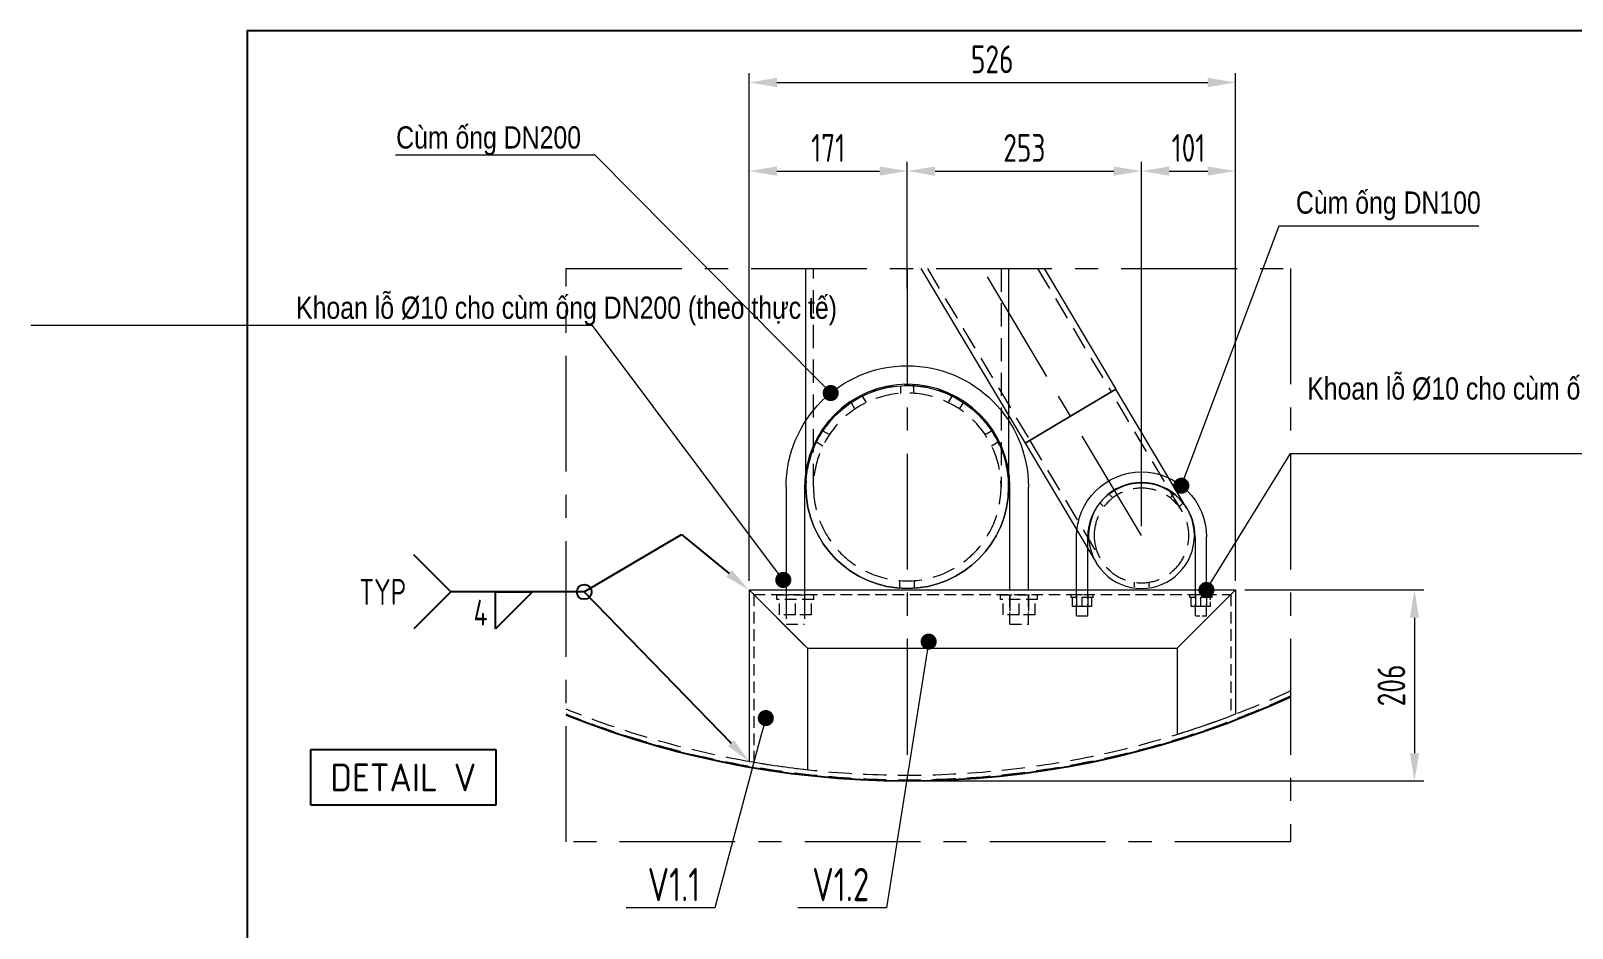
# Model space of a CAD drawing. Header units: millimetres. Extents: x -46397 to 283259, y -8690 to 23983.
# Drawn here: x 148241 to 149907, y 65 to 1034 of the extents above; entities that cross this region are included whole.
import ezdxf
from ezdxf import colors
from ezdxf.entities.mleader import LeaderData, LeaderLine
from ezdxf.math import Vec2, Vec3

# ---------------------------------------------------------------- set-up
doc = ezdxf.new("R2010")
doc.units = ezdxf.units.MM
for name, pattern in [('CENTER', [2, 1.25, -0.25, 0.25, -0.25]), ('HIDDEN', [0.375, 0.25, -0.125]), ('HIDDENX2', [0.75, 0.5, -0.25])]:
    doc.linetypes.add(name, pattern=pattern)
doc.layers.get('Defpoints').update_dxf_attribs({"lineweight": 0})
for name, color, linetype, lineweight in [('4.KICH THUOC', 3, 'Continuous', 9), ('AM_5', 3, 'Continuous', 25), ('CHUAN NET KHUAT', 4, 'HIDDEN', 0), ('Dtext', 255, 'Continuous', 20), ('DUONGCHINH', 7, 'Continuous', 25), ('DUONGTAM', 1, 'CENTER', 0), ('PHANTOM 2', 8, 'Continuous', 0)]:
    doc.layers.add(name, color=color, linetype=linetype, lineweight=lineweight)
doc.layers.add('flashshoot', color=7, linetype='Continuous')
doc.styles.add('Arial', font='arial.ttf')
doc.styles.add('Chu va so', font='arial.ttf')
doc.styles.add('GHI CHÚ 1', font='isocp_IV25.ttf', dxfattribs={"width": 0.8})
doc.styles.get("Standard").update_dxf_attribs({"font": 'isocp.shx', "width": 0.8})
doc.styles.add('TCVN', font='arial.ttf')
doc.dimstyles.new('1-30SCALE', dxfattribs={"dimtxt": 75, "dimasz": 75, "dimexe": 37.5, "dimexo": 30, "dimgap": 30, "dimtad": 1, "dimtoh": 1, "dimdec": 0, "dimdsep": 46, "dimtxsty": 'GHI CHÚ 1', "dimcen": 0.09, "dimclrd": 256, "dimclre": 256, "dimclrt": 2, "dimadec": 0, "dimazin": 0, "dimtfac": 1, "dimtdec": 0, "dimtofl": 0, "dimtmove": 0, "dimatfit": 3, "dimfxl": 1, "dimlwd": 0, "dimlwe": 0, "dimarcsym": 0})

# ---------------------------------------------------------------- blocks, each defined once
blk = doc.blocks.new('A$C0c5afe25')
at = {"color": 6, "linetype": 'Continuous', "lineweight": 0, "ltscale": 10, "extrusion": (0, 1, 0)}
for p, q in [((-130.9, -671.8), (-130.9, -783)), ((-110.9, -671.8), (-110.9, -783)), ((110.9, -783), (110.9, -671.8)), ((130.9, -783), (130.9, -671.8)), ((183, -783), (183, -725.8)), ((195, -783), (195, -725.8)), ((311.3, -783), (311.3, -725.8)), ((323.3, -783), (323.3, -725.8)), ((-110.9, -843), (-170.9, -783)), ((-170.9, -783), (354.6, -783)), ((-170.9, -783), (-107.9, -846)), ((-170.9, -783), (-170.9, -968.4)), ((354.6, -783), (291.6, -846)), ((354.6, -783), (294.6, -843)), ((354.6, -783), (354.6, -917.3)), ((-107.9, -846), (291.6, -846)), ((-107.9, -846), (-107.9, -977.4)), ((291.6, -846), (291.6, -939.2))]:
    blk.add_line(p, q, dxfattribs=at)
at = {"color": 4, "linetype": 'HIDDENX2', "lineweight": 0, "ltscale": 10, "extrusion": (0, 1, 0)}
for p, q in [((327.6, -801), (327.6, -791)), ((329.3, -791), (329.3, -788)), ((311.3, -811), (323.3, -811))]:
    blk.add_line(p, q, dxfattribs=at)
at = {"color": 6, "linetype": 'Continuous', "lineweight": 0, "ltscale": 10, "extrusion": (0, 0, -1)}
for centre, radius, start, end in [((0, -671.8), 130.9, 0, 180), ((-253.1, -725.8), 70.2, 0, 180), ((0, 1.7), 985, 248.8979, 252.7782), ((-0.1, 2.1), 985.5, 276.29, 279.9907)]:
    blk.add_arc(centre, radius, start, end, dxfattribs=at)
at = {"color": 6, "linetype": 'Continuous', "lineweight": 0, "ltscale": 10}
for centre, radius in [((0, -671.8), 110.9), ((253.1, -725.8), 58.1)]:
    blk.add_arc(centre, radius, 0, 180, dxfattribs=at)
at = {"layer": 'CHUAN NET KHUAT', "ltscale": 50, "extrusion": (0, 1, 0)}
for p, q in [((-165.9, -788), (349.6, -788)), ((-165.9, -788), (-165.9, -969.3)), ((-140.9, -788.3), (-100.9, -788.3)), ((-140.9, -793.3), (-140.9, -788.3)), ((-100.9, -793.3), (-140.9, -793.3)), ((-138.2, -810), (-138.2, -793.3)), ((-130.9, -783), (-130.9, -820)), ((-130.9, -788.3), (-130.9, -793.3)), ((-130.9, -793.3), (-130.9, -810)), ((-120.9, -810), (-120.9, -793.3)), ((-110.9, -783), (-110.9, -820)), ((-110.9, -788.3), (-110.9, -793.3)), ((-110.9, -793.3), (-110.9, -810)), ((-103.6, -810), (-103.6, -793.3)), ((-100.9, -793.3), (-100.9, -788.3)), ((100.9, -788.3), (140.9, -788.3)), ((100.9, -793.3), (100.9, -788.3)), ((140.9, -793.3), (100.9, -793.3)), ((103.6, -810), (103.6, -793.3)), ((110.9, -820), (110.9, -783)), ((110.9, -788.3), (110.9, -793.3)), ((110.9, -793.3), (110.9, -810)), ((120.9, -810), (120.9, -793.3)), ((130.9, -820), (130.9, -783)), ((130.9, -788.3), (130.9, -793.3)), ((130.9, -793.3), (130.9, -810)), ((138.2, -810), (138.2, -793.3)), ((140.9, -793.3), (140.9, -788.3)), ((177, -788), (201, -788)), ((177, -791), (177, -788)), ((201, -791), (177, -791)), ((178.6, -801), (178.6, -791)), ((183, -811), (183, -783)), ((183, -788), (183, -791)), ((183, -791), (183, -801)), ((189, -801), (189, -791)), ((195, -811), (195, -783)), ((195, -788), (195, -791)), ((195, -791), (195, -801)), ((199.3, -801), (199.3, -791)), ((201, -791), (201, -788)), ((305.3, -788), (329.3, -788)), ((305.3, -791), (305.3, -788)), ((329.3, -791), (305.3, -791)), ((306.9, -801), (306.9, -791)), ((311.3, -811), (311.3, -783)), ((311.3, -788), (311.3, -791)), ((311.3, -791), (311.3, -801)), ((317.3, -801), (317.3, -791)), ((323.3, -811), (323.3, -783)), ((323.3, -788), (323.3, -791)), ((323.3, -791), (323.3, -801)), ((349.6, -788), (349.6, -919.2)), ((-120.9, -810), (-138.2, -810)), ((-103.6, -810), (-120.9, -810)), ((120.9, -810), (103.6, -810)), ((138.2, -810), (120.9, -810)), ((189, -801), (178.6, -801)), ((183, -811), (195, -811)), ((199.3, -801), (189, -801)), ((317.3, -801), (306.9, -801)), ((327.6, -801), (317.3, -801)), ((-130.9, -820), (-110.9, -820)), ((110.9, -820), (130.9, -820))]:
    blk.add_line(p, q, dxfattribs=at)
blk = doc.blocks.new('_Dot')
at = {"color": 0, "linetype": 'ByBlock', "lineweight": -2}
blk.add_line((-0.5, 0), (-1, 0), dxfattribs=at)
at = {"color": 0, "linetype": 'ByBlock', "const_width": 0.5}
blk.add_lwpolyline([(-0.25, 0, 1), (0.25, 0, 1)], format="xyb", close=True, dxfattribs=at)
blk = doc.blocks.new('*D565')
at = {"layer": 'Defpoints', "color": 0, "transparency": 16777216}
for p in [(149188.4, 882.9), (149188.4, 746.2), (149017.5, 430.5)]:
    blk.add_point(p, dxfattribs=at)
at = {"layer": 'PHANTOM 2', "linetype": 'Continuous', "lineweight": 0, "transparency": 16777216}
for p, q in [((149017.5, 440.5), (149017.5, 892.9)), ((149047.5, 882.9), (149158.4, 882.9)), ((149188.4, 756.2), (149188.4, 892.9))]:
    blk.add_line(p, q, dxfattribs=at)
at = {"layer": 'PHANTOM 2', "transparency": 16777216}
for points in [[(149047.5, 887.9), (149047.5, 877.9), (149017.5, 882.9)], [(149158.4, 887.9), (149158.4, 877.9), (149188.4, 882.9)]]:
    blk.add_solid(points, dxfattribs=at)
at = {"layer": 'PHANTOM 2', "color": 2, "transparency": 16777216, "insert": (149102.9, 907.9), "char_height": 30, "attachment_point": 5, "style": 'GHI CHÚ 1'}
blk.add_mtext('171', dxfattribs=at)
blk = doc.blocks.new('*D566')
at = {"layer": 'Defpoints', "color": 0, "transparency": 16777216}
for p in [(149441.5, 882.9), (149188.4, 746.2), (149441.5, 489.3)]:
    blk.add_point(p, dxfattribs=at)
at = {"layer": 'PHANTOM 2', "linetype": 'Continuous', "lineweight": 0, "transparency": 16777216}
for p, q in [((149188.4, 756.2), (149188.4, 892.9)), ((149218.4, 882.9), (149411.5, 882.9)), ((149441.5, 499.3), (149441.5, 892.9))]:
    blk.add_line(p, q, dxfattribs=at)
at = {"layer": 'PHANTOM 2', "transparency": 16777216}
for points in [[(149218.4, 887.9), (149218.4, 877.9), (149188.4, 882.9)], [(149411.5, 887.9), (149411.5, 877.9), (149441.5, 882.9)]]:
    blk.add_solid(points, dxfattribs=at)
at = {"layer": 'PHANTOM 2', "color": 2, "transparency": 16777216, "insert": (149314.9, 907.9), "char_height": 30, "attachment_point": 5, "style": 'GHI CHÚ 1'}
blk.add_mtext('253', dxfattribs=at)
blk = doc.blocks.new('*D567')
at = {"layer": 'Defpoints', "color": 0, "transparency": 16777216}
for p in [(149543, 882.9), (149441.5, 489.3), (149543, 430.5)]:
    blk.add_point(p, dxfattribs=at)
at = {"layer": 'PHANTOM 2', "linetype": 'Continuous', "lineweight": 0, "transparency": 16777216}
for p, q in [((149441.5, 499.3), (149441.5, 892.9)), ((149471.5, 882.9), (149513, 882.9)), ((149543, 440.5), (149543, 892.9))]:
    blk.add_line(p, q, dxfattribs=at)
at = {"layer": 'PHANTOM 2', "transparency": 16777216}
for points in [[(149471.5, 887.9), (149471.5, 877.9), (149441.5, 882.9)], [(149513, 887.9), (149513, 877.9), (149543, 882.9)]]:
    blk.add_solid(points, dxfattribs=at)
at = {"layer": 'PHANTOM 2', "color": 2, "transparency": 16777216, "insert": (149492.3, 907.9), "char_height": 30, "attachment_point": 5, "style": 'GHI CHÚ 1'}
blk.add_mtext('101', dxfattribs=at)
blk = doc.blocks.new('*D568')
at = {"layer": 'Defpoints', "color": 0, "transparency": 16777216}
for p in [(149543, 430.5), (149188.4, 224.2), (149736.5, 224.2)]:
    blk.add_point(p, dxfattribs=at)
at = {"layer": 'PHANTOM 2', "linetype": 'Continuous', "lineweight": 0, "transparency": 16777216}
for p, q in [((149553, 430.5), (149746.5, 430.5)), ((149736.5, 400.5), (149736.5, 254.2)), ((149198.4, 224.2), (149746.5, 224.2))]:
    blk.add_line(p, q, dxfattribs=at)
at = {"layer": 'PHANTOM 2', "transparency": 16777216}
for points in [[(149731.5, 400.5), (149741.5, 400.5), (149736.5, 430.5)], [(149731.5, 254.2), (149741.5, 254.2), (149736.5, 224.2)]]:
    blk.add_solid(points, dxfattribs=at)
at = {"layer": 'PHANTOM 2', "color": 2, "transparency": 16777216, "insert": (149711.5, 327.4), "char_height": 30, "attachment_point": 5, "rotation": 90, "style": 'GHI CHÚ 1'}
blk.add_mtext('206', dxfattribs=at)
blk = doc.blocks.new('*D569')
at = {"layer": 'Defpoints', "color": 0, "transparency": 16777216}
for p in [(149543, 978.6), (149017.5, 430.5), (149543, 430.5)]:
    blk.add_point(p, dxfattribs=at)
at = {"layer": 'PHANTOM 2', "linetype": 'Continuous', "lineweight": 0, "transparency": 16777216}
for p, q in [((149017.5, 440.5), (149017.5, 988.6)), ((149543, 440.5), (149543, 988.6)), ((149047.5, 978.6), (149513, 978.6))]:
    blk.add_line(p, q, dxfattribs=at)
at = {"layer": 'PHANTOM 2', "transparency": 16777216}
for points in [[(149047.5, 983.6), (149047.5, 973.6), (149017.5, 978.6)], [(149513, 983.6), (149513, 973.6), (149543, 978.6)]]:
    blk.add_solid(points, dxfattribs=at)
at = {"layer": 'PHANTOM 2', "color": 2, "transparency": 16777216, "insert": (149280.2, 1003.6), "char_height": 30, "attachment_point": 5, "style": 'GHI CHÚ 1'}
blk.add_mtext('526', dxfattribs=at)
blk = doc.blocks.new('*S1154')
at = {"layer": 'AM_5'}
for p, q in [((136725.4, 428.4), (136830.4, 490.3)), ((136830.4, 490.3), (136881.9, 448.2)), ((136581.4, 428.4), (136541.4, 468.4)), ((136581.4, 428.4), (136541.4, 388.4)), ((136725.4, 428.4), (136581.4, 428.4)), ((136725.4, 428.4), (136884.1, 265.2))]:
    blk.add_line(p, q, dxfattribs=at)
at = {"layer": 'AM_5', "color": 2}
for p, q in [((136629.4, 428.4), (136669.4, 428.4)), ((136669.4, 428.4), (136629.4, 388.4)), ((136629.4, 388.4), (136629.4, 428.4))]:
    blk.add_line(p, q, dxfattribs=at)
blk.add_circle((136725.4, 428.4), 7.98, dxfattribs=at)
at = {"layer": 'AM_5', "linetype": 'Continuous'}
for points in [[(136879, 444.6), (136884.9, 451.9), (136903.6, 430.5)], [(136880.7, 261.9), (136887.4, 268.4), (136903.6, 245.1)]]:
    blk.add_trace(points, dxfattribs=at)
at = {"layer": 'AM_5', "color": 2, "char_height": 28}
for s, insert, attachment_point in [('TYP', (136533, 428.4), 6), ('4', (136621, 420), 3)]:
    blk.add_mtext(s, dxfattribs=dict(at, insert=insert, attachment_point=attachment_point))
blk = doc.blocks.new('*U1841')
at = {"lineweight": 25}
for points in [[(0, 0), (4935.3, 0), (4935.3, 3232.9), (0, 3232.9)], [(0, 0), (3731.6, 0), (3731.6, 3232.9), (0, 3232.9)]]:
    blk.add_lwpolyline(points, close=True, dxfattribs=at)
at = {"layer": 'Dtext', "ltscale": 0.1}
for tag, p, height, style in [('REV_3', (3763.4, 1214.3), 21.5, 'TCVN'), ('FOR_APPROVAL3', (3978.4, 1212.8, -0.2), 25.8, 'TCVN'), ('REV_2', (3763.4, 1134), 21.5, 'TCVN'), ('FOR_APPROVAL2', (3978.4, 1132.5, -0.2), 25.8, 'TCVN'), ('REV_1', (3763.4, 1053.8), 21.5, 'TCVN'), ('FOR_APPROVAL1', (3978.4, 1052.3, -0.2), 25.8, 'TCVN'), ('REV_0', (3763.4, 973.5), 21.5, 'TCVN'), ('NGUOI_VE', (4207.4, 972.4, -0.2), 25.8, 'TCVN'), ('NGUOI_KIEM_2', (4435.3, 972.4, -0.2), 25.8, 'TCVN'), ('NGUOI_DUYET', (4710.7, 972.4, -0.2), 25.8, 'TCVN'), ('1.1_A4', (4724.5, 49, -0.2), 25.8, 'Chu va so'), ('A4_A4', (4810.3, 49, -0.2), 25.8, 'Chu va so'), ('REV.', (4881, 49, -0.2), 25.8, 'Chu va so')]:
    blk.add_attdef(tag, p, '', height=height, dxfattribs=dict(at, style=style))
for tag, p, height, style, width in [('NGAY_REV03', (3817.9, 1212.8, -0.2), 22.4, 'TCVN', 0.95), ('NGAY_REV02', (3817.9, 1132.5, -0.2), 22.4, 'TCVN', 0.95), ('NGAY_REV01', (3817.9, 1052.3, -0.2), 22.4, 'TCVN', 0.95), ('NGAY_REV0', (3817.9, 972, -0.2), 22.4, 'TCVN', 0.95), ('DWD.NO', (3815.9, 20.9, -0.2), 34.4, 'Chu va so', 0.85)]:
    blk.add_attdef(tag, p, '', height=height, dxfattribs=dict(at, style=style, width=width))
at = {"layer": 'Dtext', "lineweight": 25, "ltscale": 0.1, "style": 'Chu va so'}
for tag, p, height in [('PROJECT_CODE', (4064.5, 404.1), 51.6), ('TITLE1', (3841, 308.2, -0.2), 34.4), ('TITLE2', (3841, 227.3, -0.2), 34.4), ('TITLE3', (3841, 147.1, -0.2), 34.4)]:
    blk.add_attdef(tag, p, '', height=height, dxfattribs=at)

msp = doc.modelspace()

# ---------------------------------------------------------------- linework, layer by layer
at = {"color": 150, "linetype": 'Continuous', "lineweight": 0, "ltscale": 10, "extrusion": (0, 1, 0)}
for p, q in [((149203.21, 777.61), (149315.64, 588.93)), ((149336.26, 777.61), (149413.83, 647.44)), ((149364.73, 618.19), (149413.83, 647.44)), ((149413.83, 647.44), (149364.73, 618.19)), ((149490.61, 518.58), (149413.83, 647.44)), ((149315.64, 588.93), (149364.73, 618.19)), ((149364.73, 618.19), (149315.64, 588.93)), ((149315.64, 588.93), (149392.42, 460.07))]:
    msp.add_line(p, q, dxfattribs=at)
at = {"color": 1, "linetype": 'HIDDENX2', "lineweight": 0, "ltscale": 50, "extrusion": (0, 1, 0)}
for p, q in [((149210.22, 777.61), (149320.81, 592.01)), ((149329.25, 777.61), (149408.65, 644.36)), ((149181.38, 642.85), (149181.38, 651.05)), ((149195.38, 642.85), (149195.38, 651.05)), ((149139.78, 639.91), (149143.88, 632.81)), ((149232.88, 632.81), (149236.98, 639.91)), ((149485.44, 515.5), (149408.65, 644.36)), ((149127.66, 632.91), (149131.75, 625.81)), ((149245.01, 625.81), (149249.11, 632.91)), ((149097.2, 602.45), (149104.3, 598.35)), ((149272.46, 598.35), (149279.56, 602.45)), ((149090.2, 590.33), (149097.3, 586.23)), ((149279.46, 586.23), (149286.56, 590.33)), ((149320.81, 592.01), (149397.59, 463.15)), ((149180.38, 432.47), (149180.38, 440.67)), ((149196.38, 432.47), (149196.38, 440.67))]:
    msp.add_line(p, q, dxfattribs=at)
at = {"color": 1, "linetype": 'HIDDENX2', "lineweight": 0, "ltscale": 10, "extrusion": (0, 1, 0)}
for p, q in [((149406.36, 534.38), (149410.65, 530.09)), ((149472.38, 530.09), (149476.67, 534.38)), ((149396.46, 524.48), (149400.75, 520.19)), ((149482.28, 520.19), (149486.57, 524.48)), ((149433.51, 438.83), (149433.51, 432.74)), ((149449.51, 438.83), (149449.51, 432.74))]:
    msp.add_line(p, q, dxfattribs=at)
at = {"color": 2, "linetype": 'Continuous', "lineweight": 0, "ltscale": 10}
msp.add_circle((149188.38, 541.73), 109.55, dxfattribs=at)
at = {"color": 1, "linetype": 'HIDDENX2', "lineweight": 0, "ltscale": 50, "extrusion": (0, 0, -1)}
for centre, radius in [((-149188.38, 541.73), 101.37), ((-149441.51, 489.33), 51.13)]:
    msp.add_circle(centre, radius, dxfattribs=at)
at = {"color": 150, "linetype": 'Continuous', "lineweight": 0, "ltscale": 10, "extrusion": (0, 0, -1)}
msp.add_circle((-149441.51, 489.33), 57.15, dxfattribs=at)
at = {"color": 1, "linetype": 'HIDDENX2', "lineweight": 0, "ltscale": 50}
msp.add_arc((149188.38, 541.73), 109.55, 359.99849, 179.99849, dxfattribs=at)
at = {"color": 2, "linetype": 'Continuous', "lineweight": 0, "ltscale": 10}
for start, end in [(180, 359.99849), (179.99849, 180)]:
    msp.add_arc((149188.38, 541.73), 109.55, start, end, dxfattribs=at)
for points, knots in [([(149078.83, 541.73), (149078.83, 541.82), (149078.83, 541.82), (149078.83, 542.23), (149078.83, 542.58), (149078.83, 543.56), (149078.83, 544.18), (149078.83, 545.69), (149078.83, 546.57), (149078.83, 548.61), (149078.83, 549.75), (149078.83, 552.31), (149078.83, 553.71), (149078.83, 556.78), (149078.83, 558.44), (149078.83, 562.01), (149078.83, 563.92), (149078.83, 567.99), (149078.83, 570.15), (149078.83, 574.7), (149078.83, 577.1), (149078.83, 582.12), (149078.83, 584.76), (149078.83, 590.24), (149078.83, 593.1), (149078.83, 599.03), (149078.83, 602.11), (149078.83, 608.47), (149078.83, 611.76), (149078.83, 618.54), (149078.83, 622.03), (149078.83, 629.2), (149078.83, 632.89), (149078.83, 640.44), (149078.83, 644.31), (149078.83, 652.21), (149078.83, 656.26), (149078.83, 664.5), (149078.83, 668.71), (149078.83, 677.26), (149078.83, 681.62), (149078.83, 690.47), (149078.83, 694.97), (149078.83, 704.09), (149078.83, 708.72), (149078.83, 718.08), (149078.83, 722.83), (149078.83, 732.41), (149078.83, 737.26), (149078.83, 747.04), (149078.83, 751.98), (149078.83, 761.94), (149078.83, 766.95), (149078.83, 773.87), (149078.83, 775.74), (149078.83, 777.61)], [0, 0, 0, 0, 13.0318582, 13.0318582, 28.6527844, 28.6527844, 44.2737106, 44.2737106, 59.8946368, 59.8946368, 75.515563, 75.515563, 91.1364892, 91.1364892, 106.7574154, 106.7574154, 122.3783417, 122.3783417, 137.9992679, 137.9992679, 153.6201941, 153.6201941, 169.2411203, 169.2411203, 184.8620465, 184.8620465, 200.4829727, 200.4829727, 216.1038989, 216.1038989, 231.7248251, 231.7248251, 247.3457513, 247.3457513, 262.9666775, 262.9666775, 278.5876038, 278.5876038, 294.20853, 294.20853, 309.8294562, 309.8294562, 325.4503824, 325.4503824, 341.0713086, 341.0713086, 356.6922348, 356.6922348, 372.313161, 372.313161, 387.9340872, 387.9340872, 403.5550134, 403.5550134, 409.3271813, 409.3271813, 409.3271813, 409.3271813]), ([(149297.93, 777.61), (149297.93, 776.71), (149297.93, 775.81), (149297.93, 769.85), (149297.93, 764.82), (149297.93, 754.84), (149297.93, 749.88), (149297.93, 740.07), (149297.93, 735.2), (149297.93, 725.57), (149297.93, 720.81), (149297.93, 711.4), (149297.93, 706.75), (149297.93, 697.58), (149297.93, 693.06), (149297.93, 684.15), (149297.93, 679.77), (149297.93, 671.15), (149297.93, 666.92), (149297.93, 658.61), (149297.93, 654.53), (149297.93, 646.56), (149297.93, 642.66), (149297.93, 635.04), (149297.93, 631.32), (149297.93, 624.07), (149297.93, 620.54), (149297.93, 613.69), (149297.93, 610.36), (149297.93, 603.91), (149297.93, 600.8), (149297.93, 594.78), (149297.93, 591.88), (149297.93, 586.3), (149297.93, 583.63), (149297.93, 578.51), (149297.93, 576.07), (149297.93, 571.43), (149297.93, 569.22), (149297.93, 565.06), (149297.93, 563.1), (149297.93, 559.43), (149297.93, 557.72), (149297.93, 554.56), (149297.93, 553.1), (149297.93, 550.45), (149297.93, 549.26), (149297.93, 547.12), (149297.93, 546.19), (149297.93, 544.58), (149297.93, 543.91), (149297.93, 542.83), (149297.93, 542.42), (149297.93, 541.87), (149297.93, 541.87), (149297.93, 541.73)], [69.7143416, 69.7143416, 69.7143416, 69.7143416, 72.4870658, 72.4870658, 88.1079921, 88.1079921, 103.7289183, 103.7289183, 119.3498445, 119.3498445, 134.9707707, 134.9707707, 150.5916969, 150.5916969, 166.2126231, 166.2126231, 181.8335493, 181.8335493, 197.4544755, 197.4544755, 213.0754017, 213.0754017, 228.6963279, 228.6963279, 244.3172542, 244.3172542, 259.9381804, 259.9381804, 275.5591066, 275.5591066, 291.1800328, 291.1800328, 306.800959, 306.800959, 322.4218852, 322.4218852, 338.0428114, 338.0428114, 353.6637376, 353.6637376, 369.2846638, 369.2846638, 384.90559, 384.90559, 400.5265163, 400.5265163, 416.1474425, 416.1474425, 431.7683687, 431.7683687, 447.3892949, 447.3892949, 463.0102211, 463.0102211, 479.0410555, 479.0410555, 479.0410555, 479.0410555])]:
    msp.add_open_spline(points, degree=3, knots=knots, dxfattribs=at)
at = {"color": 1, "linetype": 'HIDDENX2', "lineweight": 0, "ltscale": 50}
for points, knots in [([(149087.01, 541.73), (149087.01, 541.82), (149087.01, 541.82), (149087.01, 542.23), (149087.01, 542.58), (149087.01, 543.56), (149087.01, 544.18), (149087.01, 545.69), (149087.01, 546.57), (149087.01, 548.61), (149087.01, 549.75), (149087.01, 552.31), (149087.01, 553.71), (149087.01, 556.78), (149087.01, 558.44), (149087.01, 562.01), (149087.01, 563.92), (149087.01, 567.99), (149087.01, 570.15), (149087.01, 574.7), (149087.01, 577.1), (149087.01, 582.12), (149087.01, 584.76), (149087.01, 590.24), (149087.01, 593.1), (149087.01, 599.03), (149087.01, 602.11), (149087.01, 608.47), (149087.01, 611.76), (149087.01, 618.54), (149087.01, 622.03), (149087.01, 629.2), (149087.01, 632.89), (149087.01, 640.44), (149087.01, 644.31), (149087.01, 652.21), (149087.01, 656.26), (149087.01, 664.5), (149087.01, 668.71), (149087.01, 677.26), (149087.01, 681.62), (149087.01, 690.47), (149087.01, 694.97), (149087.01, 704.09), (149087.01, 708.72), (149087.01, 718.08), (149087.01, 722.83), (149087.01, 732.41), (149087.01, 737.26), (149087.01, 747.04), (149087.01, 751.98), (149087.01, 761.94), (149087.01, 766.95), (149087.01, 773.87), (149087.01, 775.74), (149087.01, 777.61)], [0, 0, 0, 0, 13.0318582, 13.0318582, 28.6527844, 28.6527844, 44.2737106, 44.2737106, 59.8946368, 59.8946368, 75.515563, 75.515563, 91.1364892, 91.1364892, 106.7574154, 106.7574154, 122.3783417, 122.3783417, 137.9992679, 137.9992679, 153.6201941, 153.6201941, 169.2411203, 169.2411203, 184.8620465, 184.8620465, 200.4829727, 200.4829727, 216.1038989, 216.1038989, 231.7248251, 231.7248251, 247.3457513, 247.3457513, 262.9666775, 262.9666775, 278.5876038, 278.5876038, 294.20853, 294.20853, 309.8294562, 309.8294562, 325.4503824, 325.4503824, 341.0713086, 341.0713086, 356.6922348, 356.6922348, 372.313161, 372.313161, 387.9340872, 387.9340872, 403.5550134, 403.5550134, 409.3271813, 409.3271813, 409.3271813, 409.3271813]), ([(149289.75, 777.61), (149289.75, 776.71), (149289.75, 775.81), (149289.75, 769.85), (149289.75, 764.82), (149289.75, 754.84), (149289.75, 749.88), (149289.75, 740.07), (149289.75, 735.2), (149289.75, 725.57), (149289.75, 720.81), (149289.75, 711.4), (149289.75, 706.75), (149289.75, 697.58), (149289.75, 693.06), (149289.75, 684.15), (149289.75, 679.77), (149289.75, 671.15), (149289.75, 666.92), (149289.75, 658.61), (149289.75, 654.53), (149289.75, 646.56), (149289.75, 642.66), (149289.75, 635.04), (149289.75, 631.32), (149289.75, 624.07), (149289.75, 620.54), (149289.75, 613.69), (149289.75, 610.36), (149289.75, 603.91), (149289.75, 600.8), (149289.75, 594.78), (149289.75, 591.88), (149289.75, 586.3), (149289.75, 583.63), (149289.75, 578.51), (149289.75, 576.07), (149289.75, 571.43), (149289.75, 569.22), (149289.75, 565.06), (149289.75, 563.1), (149289.75, 559.43), (149289.75, 557.72), (149289.75, 554.56), (149289.75, 553.1), (149289.75, 550.45), (149289.75, 549.26), (149289.75, 547.12), (149289.75, 546.19), (149289.75, 544.58), (149289.75, 543.91), (149289.75, 542.83), (149289.75, 542.42), (149289.75, 541.87), (149289.75, 541.87), (149289.75, 541.73)], [69.7143416, 69.7143416, 69.7143416, 69.7143416, 72.4870658, 72.4870658, 88.1079921, 88.1079921, 103.7289183, 103.7289183, 119.3498445, 119.3498445, 134.9707707, 134.9707707, 150.5916969, 150.5916969, 166.2126231, 166.2126231, 181.8335493, 181.8335493, 197.4544755, 197.4544755, 213.0754017, 213.0754017, 228.6963279, 228.6963279, 244.3172542, 244.3172542, 259.9381804, 259.9381804, 275.5591066, 275.5591066, 291.1800328, 291.1800328, 306.800959, 306.800959, 322.4218852, 322.4218852, 338.0428114, 338.0428114, 353.6637376, 353.6637376, 369.2846638, 369.2846638, 384.90559, 384.90559, 400.5265163, 400.5265163, 416.1474425, 416.1474425, 431.7683687, 431.7683687, 447.3892949, 447.3892949, 463.0102211, 463.0102211, 479.0410555, 479.0410555, 479.0410555, 479.0410555])]:
    msp.add_open_spline(points, degree=3, knots=knots, dxfattribs=at)
at = {"layer": 'CHUAN NET KHUAT', "color": 3, "ltscale": 100, "extrusion": (0, 0, -1)}
for radius, start, end in [(985, 245.13514, 291.98092), (990, 245.26918, 291.86416)]:
    msp.add_arc((-149188.38, 1215.18), radius, start, end, dxfattribs=at)
at = {"layer": 'DUONGCHINH', "color": 2, "ltscale": 10, "extrusion": (0, 0, -1)}
msp.add_arc((-149188.38, 1215.18), 991, 245.2958, 291.84097, dxfattribs=at)
at = {"layer": 'DUONGTAM', "ltscale": 100}
for p, q in [((149188.38, 777.61), (149188.37, 224.18)), ((149441.51, 489.33), (149269.74, 777.61))]:
    msp.add_line(p, q, dxfattribs=at)
at = {"layer": 'DUONGTAM', "color": 6, "ltscale": 100, "elevation": 1.5}
msp.add_lwpolyline([(148819.7, 777.61), (149602.55, 777.61), (149602.55, 158.35), (148819.7, 158.35)], close=True, dxfattribs=at)

# ---------------------------------------------------------------- block references
at = {"layer": 'AM_5'}
msp.add_blockref('*S1154', (12113.89, 0), dxfattribs=at)
at = {"layer": 'flashshoot'}
msp.add_blockref('A$C0c5afe25', (149188.38, 1213.53), dxfattribs=at)

# ---------------------------------------------------------------- texts
at = {"color": 3, "insert": (148558.95, 243.04, 0.25), "char_height": 30, "attachment_point": 1, "style": 'Arial', "bg_fill": 16, "box_fill_scale": 1.5, "bg_fill_color": 256, "bg_fill_transparency": 0}
msp.add_mtext_dynamic_manual_height_columns('\\pxqc;{\\Fisocp|c0;DETAIL V}', width=169.8, gutter_width=12.5, heights=[0], dxfattribs=at)

# ---------------------------------------------------------------- dimensions: what is measured, and where the dimension line sits
at = {"layer": 'PHANTOM 2'}
for base, p1, p2, picture, middle in [((149543.01, 978.56), (149017.48, 430.53), (149543.01, 430.53), '*D569', (149280.25, 1003.56)), ((149188.38, 882.91), (149017.48, 430.53), (149188.38, 746.22), '*D565', (149102.93, 907.91)), ((149441.51, 882.91), (149188.38, 746.22), (149441.51, 489.33), '*D566', (149314.94, 907.91)), ((149543.0125, 882.9051), (149441.5125, 489.3266), (149543.0125, 430.5252), '*D567', (149492.2625, 907.9051))]:
    dim = msp.add_linear_dim(base=base, p1=p1, p2=p2, dimstyle='1-30SCALE', override={"dimtxt": 30, "dimasz": 30, "dimexe": 10, "dimexo": 10, "dimgap": 10, "dimtmove": 1}, dxfattribs=at)
    dim.commit()
    dim.dimension.update_dxf_attribs({"geometry": picture, "text_midpoint": middle})
dim = msp.add_linear_dim(base=(149736.53, 224.18), p1=(149543.01, 430.53), p2=(149188.38, 224.18), angle=90, dimstyle='1-30SCALE', override={"dimtxt": 30, "dimasz": 30, "dimexe": 10, "dimexo": 10, "dimgap": 10, "dimtmove": 1}, dxfattribs=at)
dim.commit()
dim.dimension.update_dxf_attribs({"geometry": '*D568', "text_midpoint": (149711.53, 327.35)})

# ---------------------------------------------------------------- leaders
at = {"color": 3, "ltscale": 5}
ml = msp.add_multileader_mtext('Standard', dxfattribs=at)
ml.set_content('{\\fArial|b0|i0|c0|p34;Cùm ống DN200}', color=3)
ml.set_leader_properties(lineweight=9)
ml.set_arrow_properties(name='DOT')
ml.build(insert=Vec2(0, 0))
ml.multileader.update_dxf_attribs({"has_dogleg": 0, "text_left_attachment_type": 5, "text_right_attachment_type": 6, "dogleg_length": 0.1, "arrow_head_size": 17.4, "scale": 300})
ctx = ml.context
ctx.base_point, ctx.scale, ctx.char_height, ctx.arrow_head_size, ctx.landing_gap_size, ctx.plane_origin = Vec3(148618.1, 894.27), 300, 24, 17.4, 18, Vec3(149452, -84.52)
ctx.left_attachment, ctx.right_attachment = 5, 6
notes = []
notes.append((ctx, [(0, (1, 1, 0), (148881.26, 900.18), (-1, 0), 30, [(0, [(149105.67, 643.18)], 0, [])])]))
ctx.mtext.insert, ctx.mtext.flow_direction = Vec3(148636.1, 931.24), 5
ml = msp.add_multileader_mtext('Standard', dxfattribs=at)
ml.set_content('{\\fArial|b0|i0|c0|p34;Cùm ống DN100}', color=3)
ml.set_leader_properties(lineweight=9)
ml.set_arrow_properties(name='DOT')
ml.build(insert=Vec2(0, 0))
ml.multileader.update_dxf_attribs({"has_dogleg": 0, "text_left_attachment_type": 5, "text_right_attachment_type": 6, "dogleg_length": 0.1, "arrow_head_size": 17.4, "scale": 300})
ctx = ml.context
ctx.base_point, ctx.scale, ctx.char_height, ctx.arrow_head_size, ctx.landing_gap_size, ctx.plane_origin = Vec3(149590.38, 823.92), 300, 24, 17.4, 18, Vec3(149161.31, -248.61)
ctx.left_attachment, ctx.right_attachment = 5, 6
notes.append((ctx, [(0, (1, 1, 0), (149560.38, 823.92), (1, 0), 30, [(0, [(149484.55, 543.07)], 0, [])])]))
ctx.mtext.insert, ctx.mtext.flow_direction = Vec3(149608.38, 860.89), 5
ml = msp.add_multileader_mtext('Standard', dxfattribs=at)
ml.set_content('{\\fArial|b0|i0|c0|p34;Khoan lỗ %%C10 cho cùm ống DN200 (theo thực tế)}', color=3)
ml.set_leader_properties(lineweight=9)
ml.set_arrow_properties(name='DOT')
ml.build(insert=Vec2(0, 0))
ml.multileader.update_dxf_attribs({"has_dogleg": 0, "text_left_attachment_type": 5, "text_right_attachment_type": 6, "dogleg_length": 0.1, "arrow_head_size": 17.4, "scale": 300})
ctx = ml.context
ctx.base_point, ctx.scale, ctx.char_height, ctx.arrow_head_size, ctx.landing_gap_size, ctx.plane_origin = Vec3(148509.96, 665.28), 300, 24, 17.4, 18, Vec3(149312.43, -378.76)
ctx.left_attachment, ctx.right_attachment = 5, 6
notes.append((ctx, [(0, (1, 1, 0), (148878.33, 716.29), (-1, 0), 30, [(0, [(149054.42, 441.35)], 0, [])])]))
ctx.mtext.insert, ctx.mtext.width, ctx.mtext.flow_direction = Vec3(148527.96, 747.35), 309.9931, 5
ml = msp.add_multileader_mtext('Standard', dxfattribs=at)
ml.set_content('{\\fArial|b0|i0|c0|p34;Khoan lỗ %%C10 cho cùm ống DN100 (theo thực tế)}', color=3)
ml.set_leader_properties(lineweight=9)
ml.set_arrow_properties(name='DOT')
ml.build(insert=Vec2(0, 0))
ml.multileader.update_dxf_attribs({"has_dogleg": 0, "text_left_attachment_type": 5, "text_right_attachment_type": 6, "dogleg_length": 0.1, "arrow_head_size": 17.4, "scale": 300})
ctx = ml.context
ctx.base_point, ctx.scale, ctx.char_height, ctx.arrow_head_size, ctx.landing_gap_size, ctx.plane_origin = Vec3(149602.55, 578.05), 300, 24, 17.4, 18, Vec3(149253.66, -389.59)
ctx.left_attachment, ctx.right_attachment = 5, 6
notes.append((ctx, [(0, (1, 1, 0), (149572.55, 578.05), (1, 0), 30, [(0, [(149511.66, 430.53)], 0, [])])]))
ctx.mtext.insert, ctx.mtext.width, ctx.mtext.flow_direction = Vec3(149620.55, 660.13), 306.4046, 5
at = {"layer": '4.KICH THUOC', "ltscale": 5}
ml = msp.add_multileader_mtext('Standard', dxfattribs=at)
ml.set_content('V1.2', color=256)
ml.set_leader_properties(lineweight=9)
ml.set_arrow_properties(name='DOT')
ml.build(insert=Vec2(0, 0))
ml.multileader.update_dxf_attribs({"has_dogleg": 0, "text_left_attachment_type": 5, "text_right_attachment_type": 6, "dogleg_length": 0.1, "arrow_head_size": 17.4, "scale": 300})
ctx = ml.context
ctx.base_point, ctx.scale, ctx.char_height, ctx.arrow_head_size, ctx.landing_gap_size, ctx.plane_origin = Vec3(149067.71, 87.18), 300, 36, 17.4, 18, Vec3(149912.27, -528.16)
ctx.left_attachment, ctx.right_attachment = 5, 6
notes.append((ctx, [(0, (1, 1, 0), (149195.92, 87.19), (-1, 0), 30, [(0, [(149211.51, 374.72)], 0, [])])]))
ctx.mtext.insert, ctx.mtext.flow_direction = Vec3(149085.71, 130.39), 5
ml = msp.add_multileader_mtext('Standard', dxfattribs=at)
ml.set_content('V1.1', color=256)
ml.set_leader_properties(lineweight=9)
ml.set_arrow_properties(name='DOT')
ml.build(insert=Vec2(0, 0))
ml.multileader.update_dxf_attribs({"has_dogleg": 0, "text_left_attachment_type": 5, "text_right_attachment_type": 6, "dogleg_length": 0.1, "arrow_head_size": 17.4, "scale": 300})
ctx = ml.context
ctx.base_point, ctx.scale, ctx.char_height, ctx.arrow_head_size, ctx.landing_gap_size, ctx.plane_origin = Vec3(148889.85, 87.19), 300, 36, 17.4, 18, Vec3(149736.27, -610.75)
ctx.left_attachment, ctx.right_attachment = 5, 6
notes.append((ctx, [(0, (1, 1, 0), (149010.57, 87.19), (-1, 0), 30, [(0, [(149035.51, 292.14)], 0, [])])]))
ctx.mtext.insert, ctx.mtext.flow_direction = Vec3(148907.85, 130.39), 5
for ctx, leaders in notes:
    for number, flags, end, landing, length, lines in leaders:
        leader = LeaderData()
        leader.index, (leader.has_last_leader_line, leader.has_dogleg_vector, leader.attachment_direction) = number, flags
        leader.last_leader_point, leader.dogleg_vector, leader.dogleg_length = Vec3(end), Vec3(landing), length
        for number, points, colour, breaks in lines:
            line = LeaderLine()
            line.index, line.vertices, line.color, line.breaks = number, Vec3.list(points), colors.encode_raw_color(colour), breaks
            leader.lines.append(line)
        ctx.leaders.append(leader)

# ---------------------------------------------------------------- next in the draw order: block references
at = {"xscale": 0.9084576280678549, "yscale": 0.9084576280678549, "zscale": 0.9084576280678549}
msp.add_blockref('*U1841', (148475.24, -1902.62), dxfattribs=at)

doc.saveas('drawing.dxf')
